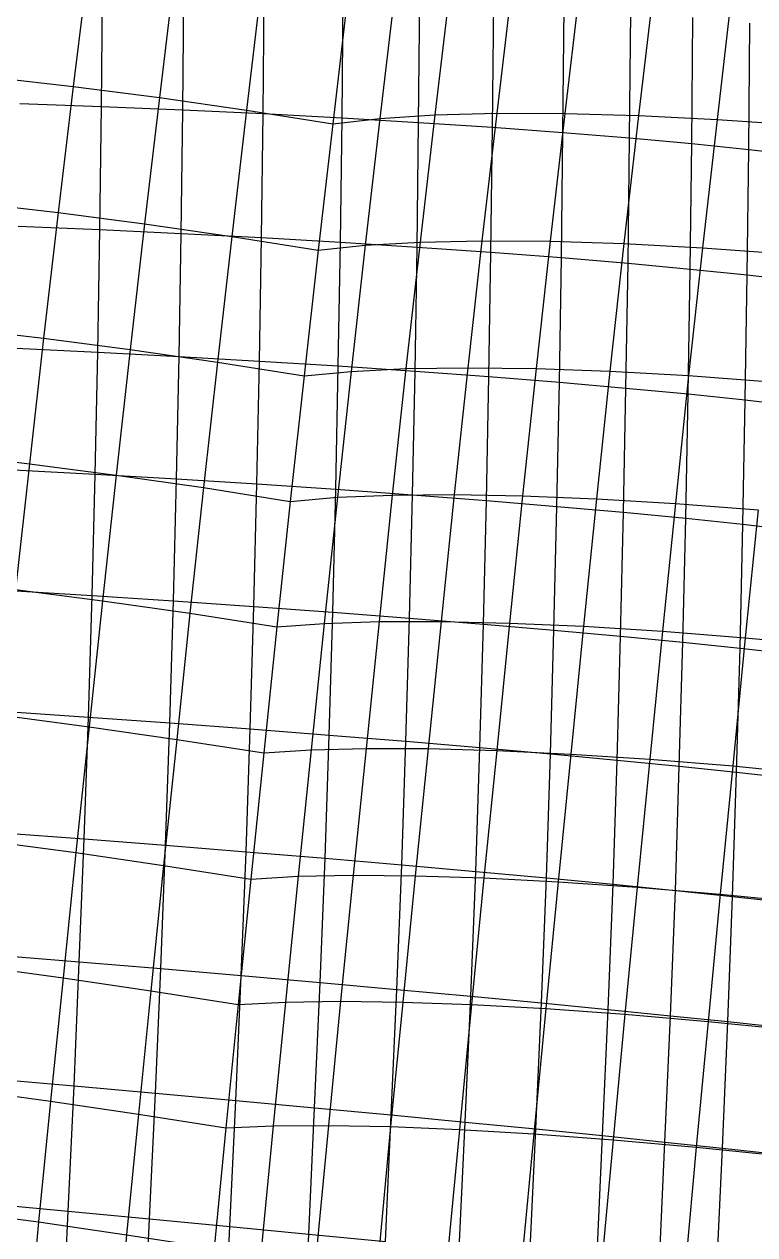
# Model space of a CAD drawing. Extents: x -429 to 429, y -1 to 209.
# Drawn here: x -248.87 to -231.38, y 80.99 to 109.96 of the extents above; entities that cross this region are included whole.
import ezdxf

# ---------------------------------------------------------------- set-up
doc = ezdxf.new("R2010")
doc.units = 0

msp = doc.modelspace()

# ---------------------------------------------------------------- linework, layer by layer
at = {"layer": 'default', "color": 5, "linetype": 'CONTINUOUS'}
for p, q in [((-247.325, 111.508, 40.451), (-247.697, 108.471, 39.937)), ((-245.265, 111.246, 40.164), (-245.632, 108.205, 39.654)), ((-243.192, 110.951, 40.095), (-243.554, 107.906, 39.591)), ((-239.994, 110.758, 38.424), (-240.356, 107.703, 37.919)), ((-238.678, 110.849, 36.728), (-239.043, 107.787, 36.213)), ((-237.196, 110.896, 35.175), (-237.562, 107.827, 34.651)), ((-235.566, 110.897, 33.782), (-235.93, 107.823, 33.25)), ((-233.804, 110.854, 32.563), (-234.166, 107.773, 32.026)), ((-231.931, 110.767, 31.533), (-232.288, 107.68, 30.992)), ((-241.13, 110.624, 40.245), (-241.487, 107.576, 39.75)), ((-241.13, 110.624, 40.245), (-241.487, 107.576, 39.75)), ((-249.728, 108.7, 40.438), (-247.697, 108.471, 39.937)), ((-247.697, 108.471, 39.937), (-248.06, 105.451, 39.445)), ((-247.697, 108.471, 39.937), (-245.632, 108.205, 39.654)), ((-245.632, 108.205, 39.654), (-245.989, 105.182, 39.164)), ((-245.632, 108.205, 39.654), (-243.554, 107.906, 39.591)), ((-243.554, 107.906, 39.591), (-243.906, 104.881, 39.106)), ((-243.554, 107.906, 39.591), (-241.487, 107.576, 39.75)), ((-240.356, 107.703, 37.919), (-239.043, 107.787, 36.213)), ((-239.043, 107.787, 36.213), (-239.395, 104.745, 35.718)), ((-239.043, 107.787, 36.213), (-237.562, 107.827, 34.651)), ((-237.562, 107.827, 34.651), (-237.915, 104.777, 34.149)), ((-237.562, 107.827, 34.651), (-235.93, 107.823, 33.25)), ((-235.93, 107.823, 33.25), (-236.282, 104.764, 32.742)), ((-235.93, 107.823, 33.25), (-234.166, 107.773, 32.026)), ((-241.487, 107.576, 39.75), (-241.835, 104.551, 39.271)), ((-241.487, 107.576, 39.75), (-241.835, 104.551, 39.271)), ((-241.487, 107.576, 39.75), (-240.356, 107.703, 37.919)), ((-240.356, 107.703, 37.919), (-240.707, 104.669, 37.432)), ((-234.166, 107.773, 32.026), (-234.515, 104.708, 31.513)), ((-234.166, 107.773, 32.026), (-232.288, 107.68, 30.992)), ((-232.288, 107.68, 30.992), (-232.634, 104.609, 30.475)), ((-232.288, 107.68, 30.992), (-230.319, 107.544, 30.16)), ((-250.095, 105.685, 39.945), (-248.06, 105.451, 39.445)), ((-248.06, 105.451, 39.445), (-248.411, 102.444, 38.977)), ((-248.06, 105.451, 39.445), (-245.989, 105.182, 39.164)), ((-245.989, 105.182, 39.164), (-246.336, 102.174, 38.698)), ((-245.989, 105.182, 39.164), (-243.906, 104.881, 39.106)), ((-243.906, 104.881, 39.106), (-244.249, 101.872, 38.642)), ((-243.906, 104.881, 39.106), (-241.835, 104.551, 39.271)), ((-241.835, 104.551, 39.271), (-240.707, 104.669, 37.432)), ((-240.707, 104.669, 37.432), (-241.047, 101.65, 36.964)), ((-240.707, 104.669, 37.432), (-239.395, 104.745, 35.718)), ((-239.395, 104.745, 35.718), (-239.735, 101.716, 35.245)), ((-239.395, 104.745, 35.718), (-237.915, 104.777, 34.149)), ((-237.915, 104.777, 34.149), (-238.254, 101.738, 33.67)), ((-237.915, 104.777, 34.149), (-236.282, 104.764, 32.742)), ((-236.282, 104.764, 32.742), (-236.62, 101.718, 32.258)), ((-236.282, 104.764, 32.742), (-234.515, 104.708, 31.513)), ((-234.515, 104.708, 31.513), (-234.851, 101.654, 31.025)), ((-234.515, 104.708, 31.513), (-232.634, 104.609, 30.475)), ((-232.634, 104.609, 30.475), (-232.967, 101.549, 29.985)), ((-232.634, 104.609, 30.475), (-230.66, 104.467, 29.641)), ((-241.835, 104.551, 39.271), (-242.173, 101.543, 38.81)), ((-241.835, 104.551, 39.271), (-242.173, 101.543, 38.81)), ((-250.45, 102.681, 39.477), (-248.411, 102.444, 38.977)), ((-248.411, 102.444, 38.977), (-248.749, 99.441, 38.537)), ((-248.411, 102.444, 38.977), (-246.336, 102.174, 38.698)), ((-246.336, 102.174, 38.698), (-246.671, 99.169, 38.257)), ((-246.336, 102.174, 38.698), (-244.249, 101.872, 38.642)), ((-244.249, 101.872, 38.642), (-244.581, 98.868, 38.2)), ((-244.249, 101.872, 38.642), (-242.173, 101.543, 38.81)), ((-241.047, 101.65, 36.964), (-239.735, 101.716, 35.245)), ((-239.735, 101.716, 35.245), (-240.061, 98.691, 34.796)), ((-239.735, 101.716, 35.245), (-238.254, 101.738, 33.67)), ((-238.254, 101.738, 33.67), (-238.578, 98.703, 33.218)), ((-238.254, 101.738, 33.67), (-236.62, 101.718, 32.258)), ((-236.62, 101.718, 32.258), (-236.942, 98.674, 31.803)), ((-236.62, 101.718, 32.258), (-234.851, 101.654, 31.025)), ((-242.173, 101.543, 38.81), (-242.502, 98.54, 38.368)), ((-242.173, 101.543, 38.81), (-242.502, 98.54, 38.368)), ((-242.173, 101.543, 38.81), (-241.047, 101.65, 36.964)), ((-241.047, 101.65, 36.964), (-241.374, 98.636, 36.519)), ((-234.851, 101.654, 31.025), (-235.171, 98.603, 30.568)), ((-234.851, 101.654, 31.025), (-232.967, 101.549, 29.985)), ((-232.967, 101.549, 29.985), (-233.285, 98.491, 29.525)), ((-232.967, 101.549, 29.985), (-230.989, 101.402, 29.149)), ((-250.791, 99.68, 39.038), (-248.749, 99.441, 38.537)), ((-248.749, 99.441, 38.537), (-249.078, 96.434, 38.114)), ((-248.749, 99.441, 38.537), (-246.671, 99.169, 38.257)), ((-246.671, 99.169, 38.257), (-246.998, 96.161, 37.832)), ((-246.671, 99.169, 38.257), (-244.581, 98.868, 38.2)), ((-244.581, 98.868, 38.2), (-244.905, 95.86, 37.775)), ((-244.581, 98.868, 38.2), (-242.502, 98.54, 38.368)), ((-242.502, 98.54, 38.368), (-242.823, 95.534, 37.943)), ((-242.502, 98.54, 38.368), (-242.823, 95.534, 37.943)), ((-242.502, 98.54, 38.368), (-241.374, 98.636, 36.519)), ((-241.374, 98.636, 36.519), (-241.693, 95.618, 36.09)), ((-241.374, 98.636, 36.519), (-240.061, 98.691, 34.796)), ((-240.061, 98.691, 34.796), (-240.378, 95.662, 34.363)), ((-240.061, 98.691, 34.796), (-238.578, 98.703, 33.218)), ((-238.578, 98.703, 33.218), (-238.894, 95.666, 32.783)), ((-238.578, 98.703, 33.218), (-236.942, 98.674, 31.803)), ((-236.942, 98.674, 31.803), (-237.256, 95.628, 31.365)), ((-236.942, 98.674, 31.803), (-235.171, 98.603, 30.568)), ((-235.171, 98.603, 30.568), (-235.482, 95.55, 30.128)), ((-235.171, 98.603, 30.568), (-233.285, 98.491, 29.525)), ((-233.285, 98.491, 29.525), (-233.594, 95.432, 29.083)), ((-233.285, 98.491, 29.525), (-231.305, 98.34, 28.688)), ((-231.305, 98.34, 28.688), (-231.612, 95.275, 28.244)), ((-249.078, 96.434, 38.114), (-246.998, 96.161, 37.832)), ((-246.998, 96.161, 37.832), (-247.318, 93.147, 37.421)), ((-246.998, 96.161, 37.832), (-244.905, 95.86, 37.775)), ((-244.905, 95.86, 37.775), (-245.222, 92.844, 37.364)), ((-244.905, 95.86, 37.775), (-242.823, 95.534, 37.943)), ((-242.823, 95.534, 37.943), (-241.693, 95.618, 36.09)), ((-241.693, 95.618, 36.09), (-242.006, 92.593, 35.675)), ((-241.693, 95.618, 36.09), (-240.378, 95.662, 34.363)), ((-240.378, 95.662, 34.363), (-240.689, 92.628, 33.945)), ((-240.378, 95.662, 34.363), (-238.894, 95.666, 32.783)), ((-238.894, 95.666, 32.783), (-239.203, 92.622, 32.361)), ((-238.894, 95.666, 32.783), (-237.256, 95.628, 31.365)), ((-237.256, 95.628, 31.365), (-237.562, 92.577, 30.942)), ((-237.256, 95.628, 31.365), (-235.482, 95.55, 30.128)), ((-242.823, 95.534, 37.943), (-243.137, 92.518, 37.531)), ((-242.823, 95.534, 37.943), (-243.137, 92.518, 37.531)), ((-235.482, 95.55, 30.128), (-235.787, 92.491, 29.702)), ((-235.482, 95.55, 30.128), (-233.594, 95.432, 29.083)), ((-233.594, 95.432, 29.083), (-233.897, 92.367, 28.655)), ((-233.594, 95.432, 29.083), (-231.612, 95.275, 28.244)), ((-231.612, 95.275, 28.244), (-231.912, 92.206, 27.814)), ((-231.612, 95.275, 28.244), (-229.558, 95.082, 27.619)), ((-249.401, 93.422, 37.704), (-247.318, 93.147, 37.421)), ((-247.318, 93.147, 37.421), (-247.634, 90.133, 37.015)), ((-247.318, 93.147, 37.421), (-245.222, 92.844, 37.364)), ((-245.222, 92.844, 37.364), (-245.535, 89.828, 36.959)), ((-245.222, 92.844, 37.364), (-243.137, 92.518, 37.531)), ((-243.137, 92.518, 37.531), (-243.447, 89.499, 37.129)), ((-243.137, 92.518, 37.531), (-243.447, 89.499, 37.129)), ((-243.137, 92.518, 37.531), (-242.006, 92.593, 35.675)), ((-242.006, 92.593, 35.675), (-242.316, 89.566, 35.267)), ((-242.006, 92.593, 35.675), (-240.689, 92.628, 33.945)), ((-240.689, 92.628, 33.945), (-240.999, 89.593, 33.532)), ((-240.689, 92.628, 33.945), (-239.203, 92.622, 32.361)), ((-239.203, 92.622, 32.361), (-239.511, 89.581, 31.944)), ((-239.203, 92.622, 32.361), (-237.562, 92.577, 30.942)), ((-237.562, 92.577, 30.942), (-237.87, 89.528, 30.521)), ((-237.562, 92.577, 30.942), (-235.787, 92.491, 29.702)), ((-235.787, 92.491, 29.702), (-236.092, 89.437, 29.277)), ((-235.787, 92.491, 29.702), (-233.897, 92.367, 28.655)), ((-233.897, 92.367, 28.655), (-234.199, 89.307, 28.228)), ((-233.897, 92.367, 28.655), (-231.912, 92.206, 27.814)), ((-231.912, 92.206, 27.814), (-232.211, 89.14, 27.385)), ((-231.912, 92.206, 27.814), (-229.855, 92.009, 27.187)), ((-249.72, 90.412, 37.296), (-247.634, 90.133, 37.015)), ((-247.634, 90.133, 37.015), (-247.943, 87.136, 36.625)), ((-247.634, 90.133, 37.015), (-245.535, 89.828, 36.959)), ((-245.535, 89.828, 36.959), (-245.842, 86.828, 36.568)), ((-245.535, 89.828, 36.959), (-243.447, 89.499, 37.129)), ((-243.447, 89.499, 37.129), (-242.316, 89.566, 35.267)), ((-242.316, 89.566, 35.267), (-242.618, 86.557, 34.872)), ((-242.316, 89.566, 35.267), (-240.999, 89.593, 33.532)), ((-240.999, 89.593, 33.532), (-241.3, 86.576, 33.135)), ((-240.999, 89.593, 33.532), (-239.511, 89.581, 31.944)), ((-239.511, 89.581, 31.944), (-239.81, 86.556, 31.544)), ((-239.511, 89.581, 31.944), (-237.87, 89.528, 30.521)), ((-243.447, 89.499, 37.129), (-243.751, 86.498, 36.737)), ((-243.447, 89.499, 37.129), (-243.751, 86.498, 36.737)), ((-237.87, 89.528, 30.521), (-238.167, 86.497, 30.118)), ((-237.87, 89.528, 30.521), (-236.092, 89.437, 29.277)), ((-236.092, 89.437, 29.277), (-236.387, 86.398, 28.873)), ((-236.092, 89.437, 29.277), (-234.199, 89.307, 28.228)), ((-234.199, 89.307, 28.228), (-234.492, 86.263, 27.822)), ((-234.199, 89.307, 28.228), (-232.211, 89.14, 27.385)), ((-232.211, 89.14, 27.385), (-232.502, 86.091, 26.978)), ((-232.211, 89.14, 27.385), (-230.151, 88.939, 26.758)), ((-250.032, 87.419, 36.907), (-247.943, 87.136, 36.625)), ((-247.943, 87.136, 36.625), (-248.244, 84.183, 36.25)), ((-247.943, 87.136, 36.625), (-245.842, 86.828, 36.568)), ((-245.842, 86.828, 36.568), (-246.14, 83.875, 36.192)), ((-245.842, 86.828, 36.568), (-243.751, 86.498, 36.737)), ((-243.751, 86.498, 36.737), (-244.045, 83.545, 36.36)), ((-243.751, 86.498, 36.737), (-244.045, 83.545, 36.36)), ((-243.751, 86.498, 36.737), (-242.618, 86.557, 34.872)), ((-242.618, 86.557, 34.872), (-242.912, 83.594, 34.493)), ((-242.618, 86.557, 34.872), (-241.3, 86.576, 33.135)), ((-241.3, 86.576, 33.135), (-241.592, 83.604, 32.753)), ((-241.3, 86.576, 33.135), (-239.81, 86.556, 31.544)), ((-239.81, 86.556, 31.544), (-240.102, 83.575, 31.16)), ((-239.81, 86.556, 31.544), (-238.167, 86.497, 30.118)), ((-238.167, 86.497, 30.118), (-238.456, 83.507, 29.732)), ((-238.167, 86.497, 30.118), (-236.387, 86.398, 28.873)), ((-236.387, 86.398, 28.873), (-236.675, 83.402, 28.484)), ((-236.387, 86.398, 28.873), (-234.492, 86.263, 27.822)), ((-234.492, 86.263, 27.822), (-234.778, 83.26, 27.432)), ((-234.492, 86.263, 27.822), (-232.502, 86.091, 26.978)), ((-232.502, 86.091, 26.978), (-232.786, 83.084, 26.586)), ((-232.502, 86.091, 26.978), (-230.44, 85.885, 26.349)), ((-250.336, 84.468, 36.534), (-248.244, 84.183, 36.25)), ((-248.244, 84.183, 36.25), (-248.531, 81.293, 35.9)), ((-248.244, 84.183, 36.25), (-246.14, 83.875, 36.192)), ((-246.14, 83.875, 36.192), (-246.423, 80.987, 35.841)), ((-246.14, 83.875, 36.192), (-244.045, 83.545, 36.36)), ((-244.045, 83.545, 36.36), (-244.325, 80.662, 36.01)), ((-244.045, 83.545, 36.36), (-244.325, 80.662, 36.01)), ((-244.045, 83.545, 36.36), (-242.912, 83.594, 34.493)), ((-242.912, 83.594, 34.493), (-243.191, 80.696, 34.139)), ((-242.912, 83.594, 34.493), (-241.592, 83.604, 32.753)), ((-241.592, 83.604, 32.753), (-241.87, 80.693, 32.396)), ((-241.592, 83.604, 32.753), (-240.102, 83.575, 31.16)), ((-240.102, 83.575, 31.16), (-240.379, 80.653, 30.801)), ((-240.102, 83.575, 31.16), (-238.456, 83.507, 29.732)), ((-238.456, 83.507, 29.732), (-238.732, 80.576, 29.37)), ((-238.456, 83.507, 29.732), (-236.675, 83.402, 28.484)), ((-236.675, 83.402, 28.484), (-236.949, 80.463, 28.121)), ((-236.675, 83.402, 28.484), (-234.778, 83.26, 27.432)), ((-234.778, 83.26, 27.432), (-235.05, 80.315, 27.067)), ((-234.778, 83.26, 27.432), (-232.786, 83.084, 26.586)), ((-232.786, 83.084, 26.586), (-233.056, 80.134, 26.219)), ((-232.786, 83.084, 26.586), (-230.721, 82.874, 25.956)), ((-250.625, 81.577, 36.184), (-248.531, 81.293, 35.9)), ((-248.531, 81.293, 35.9), (-248.797, 78.469, 35.584)), ((-248.531, 81.293, 35.9), (-246.423, 80.987, 35.841)), ((-246.423, 80.987, 35.841), (-246.686, 78.169, 35.525)), ((-246.423, 80.987, 35.841), (-244.325, 80.662, 36.01))]:
    msp.add_line(p, q, dxfattribs=at)
at = {"layer": 'default', "color": 3, "linetype": 'CONTINUOUS'}
for p, q in [((-247.024, 107.992, 74.873), (-246.994, 110.953, 74.709)), ((-245.077, 107.912, 74.725), (-245.047, 110.883, 74.56)), ((-243.153, 107.821, 74.405), (-243.123, 110.802, 74.24)), ((-241.265, 107.721, 73.916), (-241.236, 110.71, 73.751)), ((-239.43, 107.611, 73.263), (-239.401, 110.608, 73.096)), ((-237.662, 107.494, 72.449), (-237.633, 110.497, 72.282)), ((-235.975, 107.369, 71.482), (-235.946, 110.378, 71.315)), ((-234.381, 107.239, 70.369), (-234.353, 110.252, 70.201)), ((-232.895, 107.103, 69.119), (-232.867, 110.119, 68.951)), ((-231.528, 106.963, 67.742), (-231.5, 109.981, 67.574)), ((-248.978, 108.061, 74.848), (-247.024, 107.992, 74.873)), ((-247.064, 105.044, 75.019), (-247.024, 107.992, 74.873)), ((-247.024, 107.992, 74.873), (-245.077, 107.912, 74.725)), ((-245.117, 104.953, 74.871), (-245.077, 107.912, 74.725)), ((-245.077, 107.912, 74.725), (-243.153, 107.821, 74.405)), ((-243.192, 104.853, 74.552), (-243.153, 107.821, 74.405)), ((-243.153, 107.821, 74.405), (-241.265, 107.721, 73.916)), ((-241.304, 104.744, 74.064), (-241.265, 107.721, 73.916)), ((-241.265, 107.721, 73.916), (-239.43, 107.611, 73.263)), ((-239.469, 104.627, 73.411), (-239.43, 107.611, 73.263)), ((-239.43, 107.611, 73.263), (-237.662, 107.494, 72.449)), ((-237.7, 104.503, 72.598), (-237.662, 107.494, 72.449)), ((-237.662, 107.494, 72.449), (-235.975, 107.369, 71.482)), ((-236.013, 104.373, 71.631), (-235.975, 107.369, 71.482)), ((-235.975, 107.369, 71.482), (-234.381, 107.239, 70.369)), ((-234.419, 104.238, 70.518), (-234.381, 107.239, 70.369)), ((-234.381, 107.239, 70.369), (-232.895, 107.103, 69.119)), ((-232.933, 104.1, 69.268), (-232.895, 107.103, 69.119)), ((-232.895, 107.103, 69.119), (-231.528, 106.963, 67.742)), ((-231.565, 103.958, 67.891), (-231.528, 106.963, 67.742)), ((-231.528, 106.963, 67.742), (-230.29, 106.82, 66.249)), ((-249.017, 105.124, 74.993), (-247.064, 105.044, 75.019)), ((-247.113, 102.11, 75.145), (-247.064, 105.044, 75.019)), ((-247.064, 105.044, 75.019), (-245.117, 104.953, 74.871)), ((-245.166, 102.008, 74.998), (-245.117, 104.953, 74.871)), ((-245.117, 104.953, 74.871), (-243.192, 104.853, 74.552)), ((-243.241, 101.898, 74.68), (-243.192, 104.853, 74.552)), ((-243.192, 104.853, 74.552), (-241.304, 104.744, 74.064)), ((-241.353, 101.78, 74.192), (-241.304, 104.744, 74.064)), ((-241.304, 104.744, 74.064), (-239.469, 104.627, 73.411)), ((-239.517, 101.655, 73.539), (-239.469, 104.627, 73.411)), ((-239.469, 104.627, 73.411), (-237.7, 104.503, 72.598)), ((-237.749, 101.524, 72.726), (-237.7, 104.503, 72.598)), ((-237.7, 104.503, 72.598), (-236.013, 104.373, 71.631)), ((-236.061, 101.39, 71.76), (-236.013, 104.373, 71.631)), ((-236.013, 104.373, 71.631), (-234.419, 104.238, 70.518)), ((-234.467, 101.251, 70.647), (-234.419, 104.238, 70.518)), ((-234.419, 104.238, 70.518), (-232.933, 104.1, 69.268)), ((-232.98, 101.11, 69.397), (-232.933, 104.1, 69.268)), ((-232.933, 104.1, 69.268), (-231.565, 103.958, 67.891)), ((-231.612, 100.968, 68.02), (-231.565, 103.958, 67.891)), ((-231.565, 103.958, 67.891), (-230.327, 103.815, 66.398)), ((-249.067, 102.203, 75.119), (-247.113, 102.11, 75.145)), ((-247.174, 99.192, 75.251), (-247.113, 102.11, 75.145)), ((-247.113, 102.11, 75.145), (-245.166, 102.008, 74.998)), ((-245.227, 99.078, 75.104), (-245.166, 102.008, 74.998)), ((-245.166, 102.008, 74.998), (-243.241, 101.898, 74.68)), ((-243.301, 98.957, 74.786), (-243.241, 101.898, 74.68)), ((-243.241, 101.898, 74.68), (-241.353, 101.78, 74.192)), ((-241.413, 98.829, 74.299), (-241.353, 101.78, 74.192)), ((-241.353, 101.78, 74.192), (-239.517, 101.655, 73.539)), ((-239.577, 98.696, 73.646), (-239.517, 101.655, 73.539)), ((-239.517, 101.655, 73.539), (-237.749, 101.524, 72.726)), ((-237.808, 98.559, 72.834), (-237.749, 101.524, 72.726)), ((-237.749, 101.524, 72.726), (-236.061, 101.39, 71.76)), ((-236.12, 98.419, 71.867), (-236.061, 101.39, 71.76)), ((-236.061, 101.39, 71.76), (-234.467, 101.251, 70.647)), ((-234.525, 98.277, 70.755), (-234.467, 101.251, 70.647)), ((-234.467, 101.251, 70.647), (-232.98, 101.11, 69.397)), ((-233.038, 98.134, 69.505), (-232.98, 101.11, 69.397)), ((-232.98, 101.11, 69.397), (-231.612, 100.968, 68.02)), ((-231.669, 97.992, 68.127), (-231.612, 100.968, 68.02)), ((-231.612, 100.968, 68.02), (-230.373, 100.825, 66.527)), ((-249.128, 99.298, 75.224), (-247.174, 99.192, 75.251)), ((-247.248, 96.284, 75.332), (-247.174, 99.192, 75.251)), ((-247.174, 99.192, 75.251), (-245.227, 99.078, 75.104)), ((-245.3, 96.158, 75.186), (-245.227, 99.078, 75.104)), ((-245.227, 99.078, 75.104), (-243.301, 98.957, 74.786)), ((-243.374, 96.025, 74.868), (-243.301, 98.957, 74.786)), ((-243.301, 98.957, 74.786), (-241.413, 98.829, 74.299)), ((-241.486, 95.888, 74.381), (-241.413, 98.829, 74.299)), ((-241.413, 98.829, 74.299), (-239.577, 98.696, 73.646)), ((-239.649, 95.747, 73.729), (-239.577, 98.696, 73.646)), ((-239.577, 98.696, 73.646), (-237.808, 98.559, 72.834)), ((-237.88, 95.604, 72.916), (-237.808, 98.559, 72.834)), ((-237.808, 98.559, 72.834), (-236.12, 98.419, 71.867)), ((-236.191, 95.458, 71.95), (-236.12, 98.419, 71.867)), ((-236.12, 98.419, 71.867), (-234.525, 98.277, 70.755)), ((-234.596, 95.313, 70.837), (-234.525, 98.277, 70.755)), ((-234.525, 98.277, 70.755), (-233.038, 98.134, 69.505)), ((-233.108, 95.169, 69.587), (-233.038, 98.134, 69.505)), ((-233.038, 98.134, 69.505), (-231.669, 97.992, 68.127)), ((-231.738, 95.026, 68.21), (-231.669, 97.992, 68.127)), ((-231.669, 97.992, 68.127), (-230.43, 97.85, 66.634)), ((-249.202, 96.404, 75.305), (-247.248, 96.284, 75.332)), ((-247.335, 93.378, 75.388), (-247.248, 96.284, 75.332)), ((-247.248, 96.284, 75.332), (-245.3, 96.158, 75.186)), ((-245.387, 93.238, 75.243), (-245.3, 96.158, 75.186)), ((-245.3, 96.158, 75.186), (-243.374, 96.025, 74.868)), ((-243.461, 93.094, 74.925), (-243.374, 96.025, 74.868)), ((-243.374, 96.025, 74.868), (-241.486, 95.888, 74.381)), ((-241.572, 92.947, 74.438), (-241.486, 95.888, 74.381)), ((-241.486, 95.888, 74.381), (-239.649, 95.747, 73.729)), ((-239.735, 92.798, 73.786), (-239.649, 95.747, 73.729)), ((-239.649, 95.747, 73.729), (-237.88, 95.604, 72.916)), ((-237.965, 92.648, 72.973), (-237.88, 95.604, 72.916)), ((-237.88, 95.604, 72.916), (-236.191, 95.458, 71.95)), ((-236.275, 92.498, 72.007), (-236.191, 95.458, 71.95)), ((-236.191, 95.458, 71.95), (-234.596, 95.313, 70.837)), ((-234.68, 92.349, 70.894), (-234.596, 95.313, 70.837)), ((-234.596, 95.313, 70.837), (-233.108, 95.169, 69.587)), ((-233.191, 92.203, 69.644), (-233.108, 95.169, 69.587)), ((-233.108, 95.169, 69.587), (-231.738, 95.026, 68.21)), ((-231.821, 92.061, 68.266), (-231.738, 95.026, 68.21)), ((-231.738, 95.026, 68.21), (-230.498, 94.887, 66.716)), ((-249.29, 93.512, 75.361), (-247.335, 93.378, 75.388)), ((-247.437, 90.46, 75.421), (-247.335, 93.378, 75.388)), ((-247.335, 93.378, 75.388), (-245.387, 93.238, 75.243)), ((-245.488, 90.308, 75.276), (-245.387, 93.238, 75.243)), ((-245.387, 93.238, 75.243), (-243.461, 93.094, 74.925)), ((-243.561, 90.153, 74.958), (-243.461, 93.094, 74.925)), ((-243.461, 93.094, 74.925), (-241.572, 92.947, 74.438)), ((-241.671, 89.996, 74.472), (-241.572, 92.947, 74.438)), ((-241.572, 92.947, 74.438), (-239.735, 92.798, 73.786)), ((-239.833, 89.838, 73.82), (-239.735, 92.798, 73.786)), ((-239.735, 92.798, 73.786), (-237.965, 92.648, 72.973)), ((-238.062, 89.681, 73.007), (-237.965, 92.648, 72.973)), ((-237.965, 92.648, 72.973), (-236.275, 92.498, 72.007)), ((-236.372, 89.526, 72.04), (-236.275, 92.498, 72.007)), ((-236.275, 92.498, 72.007), (-234.68, 92.349, 70.894)), ((-234.776, 89.374, 70.927), (-234.68, 92.349, 70.894)), ((-234.68, 92.349, 70.894), (-233.191, 92.203, 69.644)), ((-233.286, 89.227, 69.676), (-233.191, 92.203, 69.644)), ((-233.191, 92.203, 69.644), (-231.821, 92.061, 68.266)), ((-231.916, 89.085, 68.297), (-231.821, 92.061, 68.266)), ((-231.821, 92.061, 68.266), (-230.58, 91.924, 66.772)), ((-249.392, 90.607, 75.393), (-247.437, 90.46, 75.421)), ((-247.553, 87.519, 75.423), (-247.437, 90.46, 75.421)), ((-247.437, 90.46, 75.421), (-245.488, 90.308, 75.276)), ((-245.605, 87.356, 75.273), (-245.488, 90.308, 75.276)), ((-245.488, 90.308, 75.276), (-243.561, 90.153, 74.958)), ((-243.679, 87.19, 74.951), (-243.561, 90.153, 74.958)), ((-243.561, 90.153, 74.958), (-241.671, 89.996, 74.472)), ((-241.79, 87.024, 74.462), (-241.671, 89.996, 74.472)), ((-241.671, 89.996, 74.472), (-239.833, 89.838, 73.82)), ((-239.954, 86.859, 73.808), (-239.833, 89.838, 73.82)), ((-239.833, 89.838, 73.82), (-238.062, 89.681, 73.007)), ((-238.183, 86.696, 72.995), (-238.062, 89.681, 73.007)), ((-238.062, 89.681, 73.007), (-236.372, 89.526, 72.04)), ((-236.493, 86.535, 72.029), (-236.372, 89.526, 72.04)), ((-236.372, 89.526, 72.04), (-234.776, 89.374, 70.927)), ((-234.896, 86.38, 70.918), (-234.776, 89.374, 70.927)), ((-234.776, 89.374, 70.927), (-233.286, 89.227, 69.676)), ((-233.405, 86.23, 69.67), (-233.286, 89.227, 69.676)), ((-233.286, 89.227, 69.676), (-231.916, 89.085, 68.297)), ((-232.032, 86.087, 68.295), (-231.916, 89.085, 68.297)), ((-231.916, 89.085, 68.297), (-230.674, 88.949, 66.802)), ((-249.508, 87.679, 75.402), (-247.553, 87.519, 75.423)), ((-247.68, 84.55, 75.407), (-247.553, 87.519, 75.423)), ((-247.553, 87.519, 75.423), (-245.605, 87.356, 75.273)), ((-245.733, 84.376, 75.25), (-245.605, 87.356, 75.273)), ((-245.605, 87.356, 75.273), (-243.679, 87.19, 74.951)), ((-243.809, 84.201, 74.925), (-243.679, 87.19, 74.951)), ((-243.679, 87.19, 74.951), (-241.79, 87.024, 74.462)), ((-241.921, 84.027, 74.432), (-241.79, 87.024, 74.462)), ((-241.79, 87.024, 74.462), (-239.954, 86.859, 73.808)), ((-240.086, 83.854, 73.777), (-239.954, 86.859, 73.808)), ((-239.954, 86.859, 73.808), (-238.183, 86.696, 72.995)), ((-238.316, 83.684, 72.964), (-238.183, 86.696, 72.995)), ((-238.183, 86.696, 72.995), (-236.493, 86.535, 72.029)), ((-236.626, 83.519, 71.999), (-236.493, 86.535, 72.029)), ((-236.493, 86.535, 72.029), (-234.896, 86.38, 70.918)), ((-235.028, 83.359, 70.889), (-234.896, 86.38, 70.918)), ((-234.896, 86.38, 70.918), (-233.405, 86.23, 69.67)), ((-233.536, 83.206, 69.644), (-233.405, 86.23, 69.67)), ((-233.405, 86.23, 69.67), (-232.032, 86.087, 68.295)), ((-232.159, 83.061, 68.273), (-232.032, 86.087, 68.295)), ((-232.032, 86.087, 68.295), (-230.787, 85.952, 66.804)), ((-249.635, 84.721, 75.392), (-247.68, 84.55, 75.407)), ((-247.817, 81.55, 75.375), (-247.68, 84.55, 75.407)), ((-247.68, 84.55, 75.407), (-245.733, 84.376, 75.25)), ((-245.871, 81.368, 75.213), (-245.733, 84.376, 75.25)), ((-245.733, 84.376, 75.25), (-243.809, 84.201, 74.925)), ((-243.948, 81.185, 74.883), (-243.809, 84.201, 74.925)), ((-243.809, 84.201, 74.925), (-241.921, 84.027, 74.432)), ((-242.061, 81.002, 74.388), (-241.921, 84.027, 74.432)), ((-241.921, 84.027, 74.432), (-240.086, 83.854, 73.777)), ((-240.227, 80.823, 73.731), (-240.086, 83.854, 73.777)), ((-240.086, 83.854, 73.777), (-238.316, 83.684, 72.964)), ((-238.458, 80.647, 72.917), (-238.316, 83.684, 72.964)), ((-238.316, 83.684, 72.964), (-236.626, 83.519, 71.999)), ((-236.768, 80.476, 71.953), (-236.626, 83.519, 71.999)), ((-236.626, 83.519, 71.999), (-235.028, 83.359, 70.889)), ((-235.169, 80.311, 70.845), (-235.028, 83.359, 70.889)), ((-235.028, 83.359, 70.889), (-233.536, 83.206, 69.644)), ((-233.675, 80.154, 69.603), (-233.536, 83.206, 69.644)), ((-233.536, 83.206, 69.644), (-232.159, 83.061, 68.273)), ((-232.296, 80.006, 68.235), (-232.159, 83.061, 68.273)), ((-232.159, 83.061, 68.273), (-230.91, 82.925, 66.786)), ((-249.772, 81.732, 75.368), (-247.817, 81.55, 75.375)), ((-247.961, 78.522, 75.333), (-247.817, 81.55, 75.375)), ((-247.817, 81.55, 75.375), (-245.871, 81.368, 75.213)), ((-246.015, 78.332, 75.165), (-245.871, 81.368, 75.213)), ((-245.871, 81.368, 75.213), (-243.948, 81.185, 74.883)), ((-244.093, 78.142, 74.831), (-243.948, 81.185, 74.883)), ((-243.948, 81.185, 74.883), (-242.061, 81.002, 74.388)), ((-242.208, 77.953, 74.332), (-242.061, 81.002, 74.388)), ((-242.061, 81.002, 74.388), (-240.227, 80.823, 73.731))]:
    msp.add_line(p, q, dxfattribs=at)

doc.saveas('drawing.dxf')
